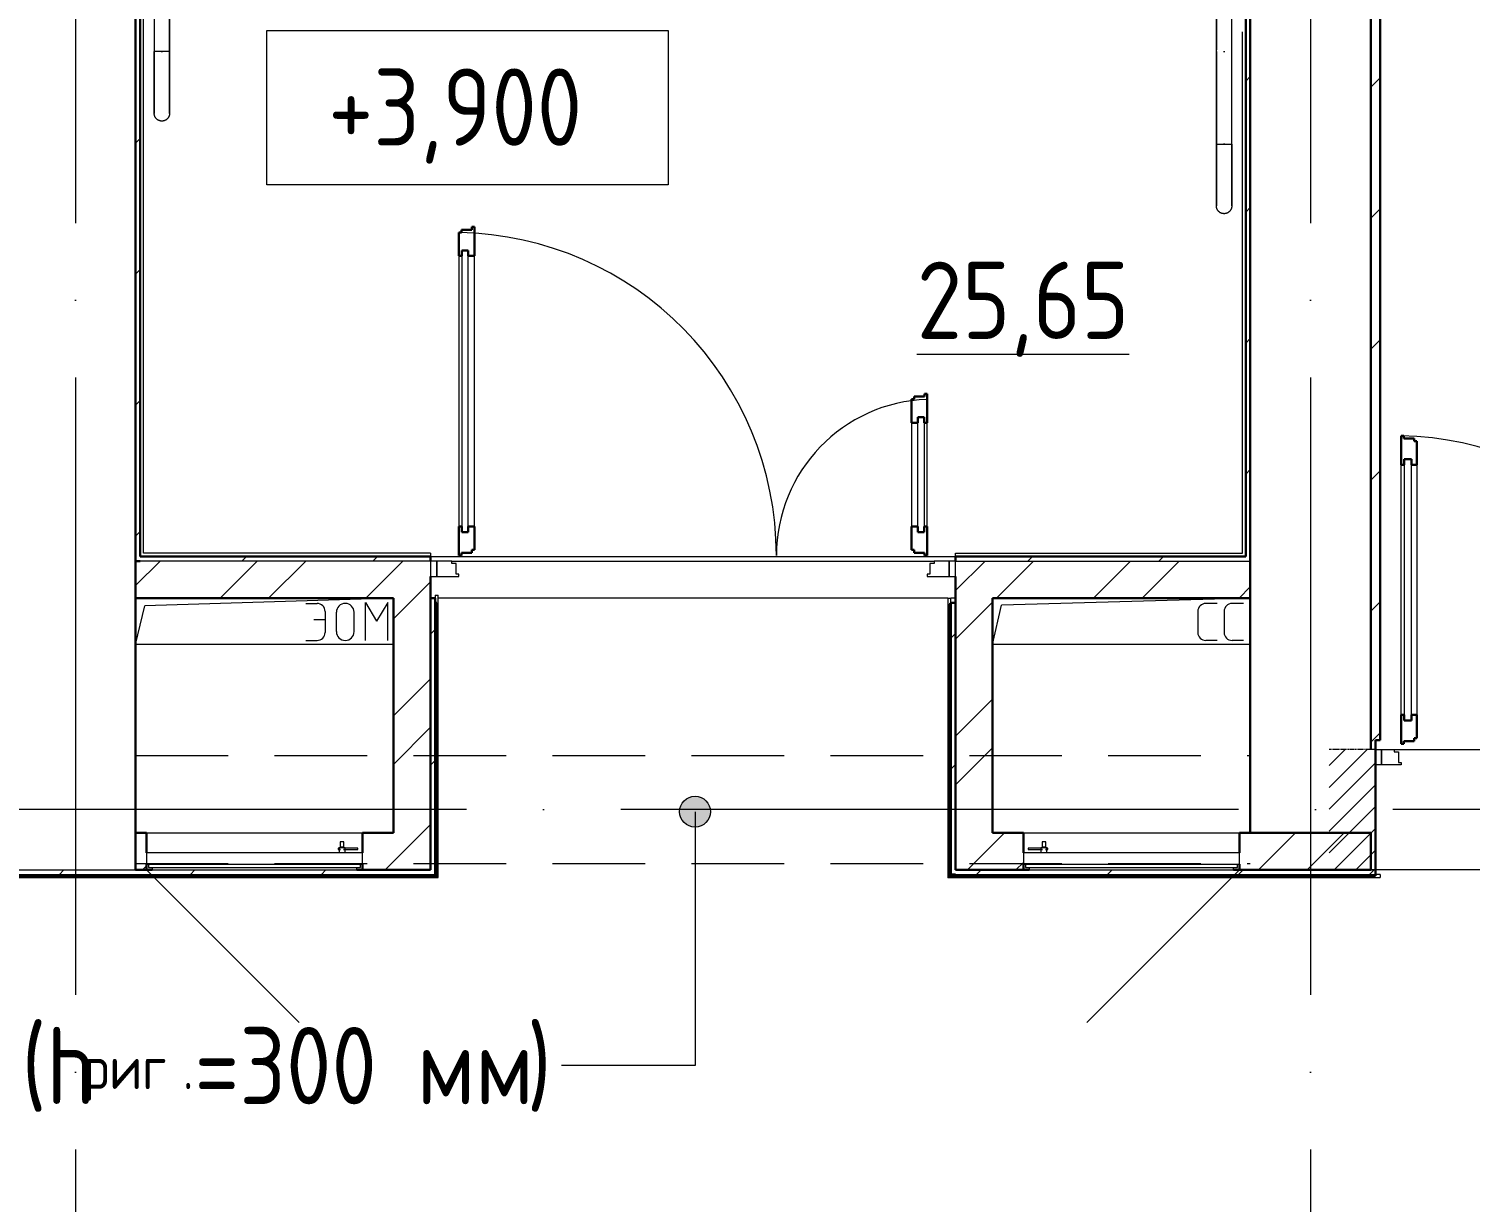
# Model space of a CAD drawing. Header units: millimetres. Extents: x -88595 to 880822, y -1054509 to -148035.
# Drawn here: x 308812 to 313480, y -275523 to -271723 of the extents above; entities that cross this region are included whole.
import ezdxf

# ---------------------------------------------------------------- set-up
doc = ezdxf.new("R2010")
doc.units = ezdxf.units.MM
for name, pattern in [('ADSK_Линия сетки', [25, 20, -2.5, 0, -2.5]), ('ADSK_Сверху', [4.5, 3, -1.5]), ('ADSK_Штриховая_ш2 п1_5', [4.5, 3, -1.5])]:
    doc.linetypes.add(name, pattern=pattern)
for name, color, linetype, lineweight in [('Аннотация', 7, 'Continuous', 20), ('Двери', 7, 'Continuous', 9), ('Лестницы', 7, 'Continuous', 9), ('Линии', 7, 'Continuous', 9), ('Марки помещений', 7, 'Continuous', 20), ('Оборудование', 7, 'Continuous', 18), ('Ограждение', 7, 'Continuous', 9), ('Оси', 7, 'Continuous', 9), ('Отметки', 7, 'Continuous', 9), ('Перекрытие', 7, 'Continuous', 18), ('Стены внутренние', 7, 'Continuous', 18), ('Стены наружные', 7, 'Continuous', 18), ('Стены штриховка', 7, 'Continuous', 9)]:
    doc.layers.add(name, color=color, linetype=linetype, lineweight=lineweight)
doc.layers.add('Двери открывание', color=7, linetype='Continuous', lineweight=9, true_color=0xc0c0c0)
doc.styles.add('GOST Common_2', font='GOST_Common.ttf', dxfattribs={"width": 0.9, "height": 350})
doc.styles.add('GOST Common_4', font='GOST_Common.ttf', dxfattribs={"width": 0.9, "height": 3.5})

# ---------------------------------------------------------------- blocks, each defined once
blk = doc.blocks.new('2 этаж')
at = {"layer": 'Аннотация', "lineweight": 9}
h = blk.add_hatch(color=256, dxfattribs=at)
edge = h.paths.add_edge_path()
edge.add_arc((340304.3, 653549.7), 50, 0, 360)
at = {"layer": 'Двери', "lineweight": 18, "true_color": 0xff0000}
h = blk.add_hatch(dxfattribs=at)
h.set_pattern_fill('FP_2', color=1, style=0, pattern_type=2)
h.set_pattern_definition([(45, (342947.5, 653556.506), (-35.3553, 35.3553), [])])
h.paths.add_polyline_path([(343637.5, 653361.5), (343787.5, 653361.5), (343787.5, 653751.5), (343637.5, 653751.5), (343637.5, 653539.2)])
h.paths.add_polyline_path([(342507.5, 653361.5), (342507.5, 653751.5), (342357.5, 653751.5), (342357.5, 653361.5)])
at = {"lineweight": 18}
for p, q in [((338492.5, 654091.5), (338522.1, 654216.5)), ((339327.5, 654241.5), (338522.1, 654216.5)), ((339043.5, 654224.2), (339080, 654224.2)), ((339236.5, 654226.8), (339273.1, 654166.8)), ((339236.5, 654104.2), (339236.5, 654226.8)), ((339309.6, 654226.8), (339273.1, 654166.8)), ((339309.6, 654104.2), (339309.6, 654226.8)), ((341267.5, 654091.5), (341296.5, 654218.7)), ((342102.5, 654241.5), (341296.5, 654218.7)), ((341995, 654224.2), (341958.5, 654224.2)), ((342080, 654224.2), (342043.5, 654224.2)), ((339069.6, 654172), (339106.1, 654172)), ((339106.1, 654198.1), (339106.1, 654130.3)), ((339142.6, 654132.9), (339142.6, 654195.5)), ((339200, 654132.9), (339200, 654195.5)), ((341932.4, 654198.1), (341932.4, 654130.3)), ((342017.4, 654198.1), (342017.4, 654130.3)), ((339327.5, 654091.5), (338492.5, 654091.5)), ((339043.5, 654104.2), (339080, 654104.2)), ((342102.5, 654091.5), (341267.5, 654091.5)), ((341995, 654104.2), (341958.5, 654104.2)), ((342080, 654104.2), (342043.5, 654104.2))]:
    blk.add_line(p, q, dxfattribs=at)
for centre, radius, start, end in [((339080, 654198.1), 26.1, 0, 90), ((339171.3, 654195.5), 28.7, 0, 180), ((341958.5, 654198.1), 26.1, 90, 180), ((342043.5, 654198.1), 26.1, 90, 180), ((339080, 654130.3), 26.1, 270, 0), ((339171.3, 654132.9), 28.7, 180, 0), ((341958.5, 654130.3), 26.1, 180, 270), ((342043.5, 654130.3), 26.1, 180, 270)]:
    blk.add_arc(centre, radius, start, end, dxfattribs=at)
at = {"layer": 'Аннотация', "lineweight": 20}
for p, q in [((338917.5, 655580.1), (338917.5, 656080.1)), ((338917.5, 656080.1), (340217.5, 656080.1)), ((340217.5, 656080.1), (340217.5, 655580.1)), ((340217.5, 655580.1), (338917.5, 655580.1))]:
    blk.add_line(p, q, dxfattribs=at)
at = {"layer": 'Аннотация', "lineweight": 9}
for p, q in [((340304.3, 653549.7), (340304.3, 652727.2)), ((339878.2, 652727.2), (339872.1, 652727.2)), ((340304.3, 652727.2), (339878.2, 652727.2))]:
    blk.add_line(p, q, dxfattribs=at)
blk.add_circle((340304.3, 653549.7), 50, dxfattribs=at)
at = {"layer": 'Двери', "lineweight": 30}
for p, q in [((339547.5, 655425.5), (339539.5, 655425.5)), ((339539.5, 655425.5), (339539.5, 655349.5)), ((339581.5, 655434.5), (339547.5, 655434.5)), ((339547.5, 655434.5), (339547.5, 655425.5)), ((339589.5, 655443.5), (339581.5, 655443.5)), ((339581.5, 655443.5), (339581.5, 655434.5)), ((339589.5, 655349.5), (339589.5, 655443.5)), ((339548.5, 655367.5), (339548.5, 655349.5)), ((339569.5, 655367.5), (339548.5, 655367.5)), ((339569.5, 655349.5), (339569.5, 655367.5)), ((339548.5, 655349.5), (339539.5, 655349.5)), ((339589.5, 655349.5), (339569.5, 655349.5)), ((341055.5, 654903.5), (341047.5, 654903.5)), ((341047.5, 654903.5), (341047.5, 654894.5)), ((341055.5, 654809.5), (341055.5, 654903.5)), ((341013.5, 654885.5), (341005.5, 654885.5)), ((341005.5, 654885.5), (341005.5, 654809.5)), ((341047.5, 654894.5), (341013.5, 654894.5)), ((341013.5, 654894.5), (341013.5, 654885.5)), ((341005.5, 654809.5), (341025.5, 654809.5)), ((341025.5, 654809.5), (341025.5, 654827.5)), ((341025.5, 654827.5), (341046.5, 654827.5)), ((341046.5, 654827.5), (341046.5, 654809.5)), ((341046.5, 654809.5), (341055.5, 654809.5)), ((342591.5, 654767.5), (342599.5, 654767.5)), ((342591.5, 654673.5), (342591.5, 654767.5)), ((342599.5, 654767.5), (342599.5, 654758.5)), ((342599.5, 654758.5), (342633.5, 654758.5)), ((342633.5, 654758.5), (342633.5, 654749.5)), ((342633.5, 654749.5), (342641.5, 654749.5)), ((342641.5, 654749.5), (342641.5, 654673.5)), ((342600.5, 654673.5), (342591.5, 654673.5)), ((342600.5, 654691.5), (342600.5, 654673.5)), ((342624.5, 654691.5), (342600.5, 654691.5)), ((342624.5, 654673.5), (342624.5, 654691.5)), ((342641.5, 654673.5), (342624.5, 654673.5)), ((339539.5, 654473.5), (339539.5, 654379.5)), ((339548.5, 654473.5), (339539.5, 654473.5)), ((339548.5, 654455.5), (339548.5, 654473.5)), ((339569.5, 654455.5), (339548.5, 654455.5)), ((339569.5, 654473.5), (339569.5, 654455.5)), ((339589.5, 654473.5), (339569.5, 654473.5)), ((339589.5, 654397.5), (339589.5, 654473.5)), ((341005.5, 654473.5), (341005.5, 654397.5)), ((341005.5, 654473.5), (341025.5, 654473.5)), ((341025.5, 654473.5), (341025.5, 654455.5)), ((341025.5, 654455.5), (341046.5, 654455.5)), ((341046.5, 654473.5), (341055.5, 654473.5)), ((341046.5, 654455.5), (341046.5, 654473.5)), ((341055.5, 654379.5), (341055.5, 654473.5)), ((339547.5, 654379.5), (339547.5, 654388.5)), ((339547.5, 654388.5), (339581.5, 654388.5)), ((339581.5, 654388.5), (339581.5, 654397.5)), ((339581.5, 654397.5), (339589.5, 654397.5)), ((341005.5, 654397.5), (341013.5, 654397.5)), ((341013.5, 654397.5), (341013.5, 654388.5)), ((341013.5, 654388.5), (341047.5, 654388.5)), ((341047.5, 654388.5), (341047.5, 654379.5)), ((339539.5, 654379.5), (339547.5, 654379.5)), ((341047.5, 654379.5), (341055.5, 654379.5)), ((342591.5, 653769.5), (342591.5, 653863.5)), ((342600.5, 653863.5), (342591.5, 653863.5)), ((342600.5, 653845.5), (342600.5, 653863.5)), ((342624.5, 653845.5), (342600.5, 653845.5)), ((342624.5, 653863.5), (342624.5, 653845.5)), ((342641.5, 653863.5), (342624.5, 653863.5)), ((342641.5, 653863.5), (342641.5, 653787.5)), ((342633.5, 653787.5), (342633.5, 653778.5)), ((342641.5, 653787.5), (342633.5, 653787.5)), ((342599.5, 653769.5), (342591.5, 653769.5)), ((342599.5, 653778.5), (342599.5, 653769.5)), ((342633.5, 653778.5), (342599.5, 653778.5))]:
    blk.add_line(p, q, dxfattribs=at)
at = {"layer": 'Двери'}
for p, q in [((339548.5, 655367.5), (339548.5, 654455.5)), ((339569.5, 655367.5), (339548.5, 655367.5)), ((339569.5, 654455.5), (339569.5, 655367.5)), ((339539.5, 655349.5), (339539.5, 654473.5)), ((339589.5, 654473.5), (339589.5, 655349.5)), ((341005.5, 654809.5), (341005.5, 654473.5)), ((341025.5, 654455.5), (341025.5, 654827.5)), ((341025.5, 654827.5), (341046.5, 654827.5)), ((341046.5, 654827.5), (341046.5, 654455.5)), ((341055.5, 654473.5), (341055.5, 654809.5)), ((342591.5, 653863.5), (342591.5, 654673.5)), ((342600.5, 654691.5), (342600.5, 653845.5)), ((342624.5, 654691.5), (342600.5, 654691.5)), ((342624.5, 653845.5), (342624.5, 654691.5)), ((342641.5, 654673.5), (342641.5, 653863.5)), ((339548.5, 654455.5), (339569.5, 654455.5)), ((341046.5, 654455.5), (341025.5, 654455.5)), ((339447.5, 654361.5), (339447.5, 654311.5)), ((339467.5, 654361.5), (339447.5, 654361.5)), ((339467.5, 654311.5), (339467.5, 654361.5)), ((339516.5, 654361.5), (339467.5, 654361.5)), ((339467.5, 654361.5), (339467.5, 654311.5)), ((339516.5, 654353.5), (339516.5, 654361.5)), ((339530.5, 654353.5), (339516.5, 654353.5)), ((339530.5, 654319.5), (339530.5, 654353.5)), ((341078.5, 654353.5), (341064.5, 654353.5)), ((341064.5, 654353.5), (341064.5, 654319.5)), ((341078.5, 654361.5), (341078.5, 654353.5)), ((341127.5, 654361.5), (341078.5, 654361.5)), ((341147.5, 654361.5), (341127.5, 654361.5)), ((341127.5, 654361.5), (341127.5, 654311.5)), ((341127.5, 654311.5), (341127.5, 654361.5)), ((341147.5, 654311.5), (341147.5, 654361.5)), ((339447.5, 654311.5), (339467.5, 654311.5)), ((339467.5, 654311.5), (339539.5, 654311.5)), ((339539.5, 654319.5), (339530.5, 654319.5)), ((339539.5, 654311.5), (339539.5, 654319.5)), ((341064.5, 654319.5), (341055.5, 654319.5)), ((341055.5, 654319.5), (341055.5, 654311.5)), ((341055.5, 654311.5), (341127.5, 654311.5)), ((341127.5, 654311.5), (341147.5, 654311.5)), ((342600.5, 653845.5), (342624.5, 653845.5)), ((342507.5, 653751.5), (342527.5, 653751.5)), ((342507.5, 653701.5), (342507.5, 653751.5)), ((342527.5, 653751.5), (342527.5, 653701.5)), ((342527.5, 653751.5), (342568.5, 653751.5)), ((342527.5, 653701.5), (342527.5, 653751.5)), ((342568.5, 653751.5), (342568.5, 653743.5)), ((342568.5, 653743.5), (342582.5, 653743.5)), ((342582.5, 653743.5), (342582.5, 653709.5)), ((342527.5, 653701.5), (342507.5, 653701.5)), ((342591.5, 653701.5), (342527.5, 653701.5)), ((342582.5, 653709.5), (342591.5, 653709.5)), ((342591.5, 653709.5), (342591.5, 653701.5))]:
    blk.add_line(p, q, dxfattribs=at)
at = {"layer": 'Двери', "linetype": 'ADSK_Штриховая_ш2 п1_5'}
for p, q in [((342507.5, 653751.5), (342357.5, 653751.5)), ((342507.5, 653361.5), (342507.5, 653751.5)), ((342357.5, 653361.5), (342507.5, 653361.5))]:
    blk.add_line(p, q, dxfattribs=at)
at = {"layer": 'Двери открывание'}
for centre, radius, start, end in [((339521.5, 654379.5), 1046, 0, 89.014), ((341073.5, 654379.5), 506, 92.0386, 180), ((342573.5, 653769.5), 998, 0, 88.9666)]:
    blk.add_arc(centre, radius, start, end, dxfattribs=at)
at = {"layer": 'Лестницы'}
blk.add_line((339516.5, 654361.5), (341078.5, 654361.5), dxfattribs=at)
at = {"layer": 'Линии', "linetype": 'ADSK_Сверху', "ltscale": 100}
for p, q in [((338492.5, 653731.5), (342102.5, 653731.5)), ((338492.5, 653381.5), (342102.5, 653381.5))]:
    blk.add_line(p, q, dxfattribs=at)
at = {"layer": 'Оборудование'}
for p, q in [((338527.5, 653416.5), (338527.5, 653380.1)), ((339227.5, 653416.5), (338527.5, 653416.5)), ((339156.2, 653431.9), (339147.9, 653431.9)), ((339147.9, 653431.9), (339147.9, 653426.9)), ((339147.9, 653426.9), (339156.2, 653426.9)), ((339151.4, 653432.4), (339151.4, 653416.5)), ((339170.7, 653432.4), (339151.4, 653432.4)), ((339154.9, 653434.4), (339152.9, 653432.4)), ((339154.9, 653451.8), (339154.9, 653434.4)), ((339167.1, 653451.8), (339154.9, 653451.8)), ((339167.1, 653434.4), (339154.9, 653434.4)), ((339211.7, 653431.9), (339165.8, 653431.9)), ((339165.8, 653426.9), (339211.7, 653426.9)), ((339167.1, 653434.4), (339167.1, 653451.8)), ((339169.1, 653432.4), (339167.1, 653434.4)), ((339170.7, 653416.5), (339170.7, 653432.4)), ((339211.7, 653426.9), (339211.7, 653431.9)), ((339227.5, 653380.1), (339227.5, 653416.5)), ((341367.5, 653416.5), (341367.5, 653380.1)), ((342067.5, 653416.5), (341367.5, 653416.5)), ((341383.4, 653431.9), (341383.4, 653426.9)), ((341429.2, 653431.9), (341383.4, 653431.9)), ((341383.4, 653426.9), (341429.2, 653426.9)), ((341424.4, 653432.4), (341424.4, 653416.5)), ((341443.7, 653432.4), (341424.4, 653432.4)), ((341427.9, 653434.4), (341425.9, 653432.4)), ((341427.9, 653451.8), (341427.9, 653434.4)), ((341440.1, 653451.8), (341427.9, 653451.8)), ((341440.1, 653434.4), (341427.9, 653434.4)), ((341447.1, 653431.9), (341438.8, 653431.9)), ((341438.8, 653426.9), (341447.1, 653426.9)), ((341440.1, 653434.4), (341440.1, 653451.8)), ((341442.1, 653432.4), (341440.1, 653434.4)), ((341443.7, 653416.5), (341443.7, 653432.4)), ((341447.1, 653426.9), (341447.1, 653431.9)), ((342067.5, 653380.1), (342067.5, 653416.5)), ((338527.5, 653361.5), (339022.5, 652866.5)), ((338528.4, 653379.2), (339226.6, 653379.2)), ((338534.5, 653379.2), (338534.5, 653369.5)), ((338535.5, 653368.5), (339219.5, 653368.5)), ((338546.5, 653367), (338546.5, 653361.5)), ((338546.5, 653361.5), (339208.5, 653361.5)), ((339208.5, 653361.5), (339208.5, 653367)), ((339220.5, 653369.5), (339220.5, 653379.2)), ((341368.4, 653379.2), (342066.6, 653379.2)), ((341374.5, 653379.2), (341374.5, 653369.5)), ((341375.5, 653368.5), (342059.5, 653368.5)), ((341386.5, 653367), (341386.5, 653361.5)), ((341386.5, 653361.5), (342048.5, 653361.5)), ((342067.5, 653361.5), (341572.5, 652866.5)), ((342048.5, 653361.5), (342048.5, 653367)), ((342060.5, 653369.5), (342060.5, 653379.2))]:
    blk.add_line(p, q, dxfattribs=at)
for points, knots in [([(338527.5, 653380.1), (338527.5, 653380), (338527.5, 653379.9), (338527.6, 653379.7), (338527.8, 653379.5), (338527.9, 653379.3), (338528.1, 653379.3), (338528.2, 653379.2), (338528.3, 653379.2), (338528.4, 653379.2)], [-1, -1, -1, -1, -0.833333, -0.666667, -0.5, -0.333333, -0.25, -0.166667, 0, 0, 0, 0]), ([(338534.5, 653369.5), (338534.5, 653369.4), (338534.5, 653369.2), (338534.6, 653369), (338534.7, 653368.8), (338534.9, 653368.7), (338535, 653368.6), (338535.1, 653368.6), (338535.2, 653368.5), (338535.4, 653368.5), (338535.5, 653368.5)], [-1, -1, -1, -1, -0.833333, -0.666667, -0.541667, -0.416667, -0.333333, -0.25, -0.166667, 0, 0, 0, 0]), ([(338545, 653368.5), (338545.1, 653368.5), (338545.3, 653368.5), (338545.6, 653368.4), (338545.7, 653368.3), (338545.9, 653368.2), (338546.1, 653368.1), (338546.2, 653367.9), (338546.3, 653367.7), (338546.4, 653367.6), (338546.5, 653367.3), (338546.5, 653367.1), (338546.5, 653367)], [-1, -1, -1, -1, -0.833333, -0.75, -0.666667, -0.583333, -0.5, -0.416667, -0.333333, -0.25, -0.166667, 0, 0, 0, 0]), ([(339208.5, 653367), (339208.5, 653367.1), (339208.5, 653367.3), (339208.6, 653367.6), (339208.7, 653367.7), (339208.8, 653367.9), (339208.9, 653368.1), (339209.1, 653368.2), (339209.3, 653368.3), (339209.4, 653368.4), (339209.7, 653368.5), (339209.9, 653368.5), (339210, 653368.5)], [0, 0, 0, 0, 0.166667, 0.25, 0.333333, 0.416667, 0.5, 0.583333, 0.666667, 0.75, 0.833333, 1, 1, 1, 1]), ([(339219.5, 653368.5), (339219.6, 653368.5), (339219.8, 653368.5), (339219.9, 653368.6), (339220, 653368.6), (339220.1, 653368.7), (339220.3, 653368.8), (339220.4, 653369), (339220.5, 653369.2), (339220.5, 653369.4), (339220.5, 653369.5)], [0, 0, 0, 0, 0.166667, 0.25, 0.333333, 0.416667, 0.541667, 0.666667, 0.833333, 1, 1, 1, 1]), ([(339226.6, 653379.2), (339226.7, 653379.2), (339226.8, 653379.2), (339226.9, 653379.3), (339227.1, 653379.3), (339227.2, 653379.5), (339227.4, 653379.7), (339227.5, 653379.9), (339227.5, 653380), (339227.5, 653380.1)], [0, 0, 0, 0, 0.166667, 0.25, 0.333333, 0.5, 0.666667, 0.833333, 1, 1, 1, 1]), ([(341367.5, 653380.1), (341367.5, 653380), (341367.5, 653379.9), (341367.6, 653379.7), (341367.7, 653379.5), (341367.9, 653379.4), (341368, 653379.3), (341368.2, 653379.2), (341368.3, 653379.2), (341368.4, 653379.2)], [0, 0, 0, 0, 0.166667, 0.333333, 0.458333, 0.583333, 0.708333, 0.833333, 1, 1, 1, 1]), ([(341374.5, 653369.5), (341374.5, 653369.4), (341374.5, 653369.2), (341374.6, 653369), (341374.7, 653368.8), (341374.9, 653368.7), (341375, 653368.6), (341375.1, 653368.6), (341375.2, 653368.5), (341375.4, 653368.5), (341375.5, 653368.5)], [0, 0, 0, 0, 0.166667, 0.333333, 0.458333, 0.583333, 0.666667, 0.75, 0.833333, 1, 1, 1, 1]), ([(341385, 653368.5), (341385.1, 653368.5), (341385.3, 653368.5), (341385.6, 653368.4), (341385.7, 653368.3), (341385.9, 653368.2), (341386.1, 653368.1), (341386.2, 653367.9), (341386.3, 653367.7), (341386.4, 653367.6), (341386.5, 653367.3), (341386.5, 653367.1), (341386.5, 653367)], [0, 0, 0, 0, 0.166667, 0.25, 0.333333, 0.416667, 0.5, 0.583333, 0.666667, 0.75, 0.833333, 1, 1, 1, 1]), ([(342048.5, 653367), (342048.5, 653367.1), (342048.5, 653367.3), (342048.6, 653367.6), (342048.7, 653367.7), (342048.8, 653367.9), (342048.9, 653368.1), (342049.1, 653368.2), (342049.3, 653368.3), (342049.4, 653368.4), (342049.7, 653368.5), (342049.9, 653368.5), (342050, 653368.5)], [-1, -1, -1, -1, -0.833333, -0.75, -0.666667, -0.583333, -0.5, -0.416667, -0.333333, -0.25, -0.166667, 0, 0, 0, 0]), ([(342059.5, 653368.5), (342059.6, 653368.5), (342059.8, 653368.5), (342059.9, 653368.6), (342060, 653368.6), (342060.1, 653368.7), (342060.3, 653368.8), (342060.4, 653369), (342060.5, 653369.2), (342060.5, 653369.4), (342060.5, 653369.5)], [-1, -1, -1, -1, -0.833333, -0.75, -0.666667, -0.583333, -0.458333, -0.333333, -0.166667, 0, 0, 0, 0]), ([(342066.6, 653379.2), (342066.7, 653379.2), (342066.8, 653379.2), (342067, 653379.3), (342067.1, 653379.4), (342067.3, 653379.5), (342067.4, 653379.7), (342067.5, 653379.9), (342067.5, 653380), (342067.5, 653380.1)], [-1, -1, -1, -1, -0.833333, -0.75, -0.583333, -0.458333, -0.333333, -0.166667, 0, 0, 0, 0])]:
    blk.add_open_spline(points, degree=3, knots=knots, dxfattribs=at)
at = {"layer": 'Ограждение'}
for p, q in [((341992.5, 656011.5), (341992.5, 659070.6)), ((342042.5, 656011.5), (342042.5, 659093.9)), ((341992.5, 657067.4), (341992.5, 656017.4)), ((342042.5, 656017.4), (342042.5, 657067.4)), ((338517.5, 654386.5), (338517.5, 656311.5)), ((338552.5, 656311.5), (338552.5, 656011.5)), ((338552.5, 656305.6), (338552.5, 656011.5)), ((338602.5, 656311.5), (338602.5, 656011.5)), ((338602.5, 656011.5), (338602.5, 656305.6)), ((342077.5, 656011.5), (342077.5, 656076)), ((338602.5, 656011.5), (338552.5, 656011.5)), ((338575.2, 656011.5), (338579.8, 656011.5)), ((338577.5, 656011.5), (338575.2, 656011.5)), ((338579.8, 656011.5), (338577.5, 656011.5)), ((341992.5, 656012.1), (341992.5, 655711.5)), ((341992.5, 655711.5), (341992.5, 656011.5)), ((342042.5, 655711.5), (342042.5, 656012.1)), ((342042.5, 655711.5), (342042.5, 656011.5)), ((342077.5, 654386.5), (342077.5, 656011.5)), ((341992.5, 655711.5), (342017.5, 655711.5)), ((342015.2, 655711.5), (342019.8, 655711.5)), ((342017.5, 655711.5), (342015.2, 655711.5)), ((342019.8, 655711.5), (342017.5, 655711.5)), ((342017.5, 655711.5), (342042.5, 655711.5)), ((339447.5, 654386.5), (338517.5, 654386.5)), ((339447.5, 654386.5), (339447.5, 654376.5)), ((341147.5, 654386.5), (342077.5, 654386.5)), ((341147.5, 654376.5), (341147.5, 654386.5)), ((339462.5, 654251.5), (339472.5, 654251.5)), ((339462.5, 654251.5), (339462.5, 654241.5)), ((339472.5, 653336.5), (339472.5, 654251.5)), ((341122.5, 654241.5), (341132.5, 654241.5)), ((341122.5, 654241.5), (341122.5, 653336.5)), ((341132.5, 654226.5), (341132.5, 654241.5)), ((337202.5, 653336.5), (339472.5, 653336.5)), ((339472.5, 653336.5), (339467.5, 653341.5)), ((341122.5, 653336.5), (341127.5, 653341.5)), ((341122.5, 653336.5), (342522.5, 653336.5)), ((342522.5, 653346.5), (342507.5, 653346.5)), ((342522.5, 653346.5), (342522.5, 653336.5))]:
    blk.add_line(p, q, dxfattribs=at)
at = {"layer": 'Ограждение', "flags": 128}
for points in [[(338552.5, 656011.5), (338552.5, 656003.5), (338552.5, 655995.5), (338552.5, 655987.6), (338552.5, 655979.6), (338552.5, 655971.8), (338552.5, 655964), (338552.5, 655956.2), (338552.5, 655948.6), (338552.5, 655941.1), (338552.5, 655933.6), (338552.5, 655926.3), (338552.5, 655919.2), (338552.5, 655912.1), (338552.5, 655905.3), (338552.5, 655898.6), (338552.5, 655892.1), (338552.5, 655885.7), (338552.5, 655879.6), (338552.5, 655873.7), (338552.5, 655868), (338552.5, 655862.6), (338552.5, 655857.4), (338552.5, 655852.4), (338552.5, 655847.7), (338552.5, 655843.2), (338552.5, 655839), (338552.5, 655835.1), (338552.5, 655831.5), (338552.5, 655828.1), (338552.5, 655825.1), (338552.5, 655822.3), (338552.5, 655819.9), (338552.5, 655817.8), (338552.5, 655815.9), (338552.5, 655814.4), (338552.5, 655813.2), (338552.5, 655812.3), (338552.5, 655811.8), (338552.5, 655811.5), (338552.5, 655811.5)], [(338552.5, 655811.5), (338552.5, 655811.7), (338552.5, 655812.1), (338552.5, 655812.9), (338552.5, 655814.1), (338552.5, 655815.5), (338552.5, 655817.2), (338552.5, 655819.3), (338552.5, 655821.7), (338552.5, 655824.3), (338552.5, 655827.3), (338552.5, 655830.6), (338552.5, 655834.1), (338552.5, 655837.9), (338552.5, 655842.1), (338552.5, 655846.4), (338552.5, 655851.1), (338552.5, 655856), (338552.5, 655861.1), (338552.5, 655866.5), (338552.5, 655872.2), (338552.5, 655878), (338552.5, 655884.1), (338552.5, 655890.3), (338552.5, 655896.8), (338552.5, 655903.4), (338552.5, 655910.3), (338552.5, 655917.2), (338552.5, 655924.4), (338552.5, 655931.6), (338552.5, 655939), (338552.5, 655946.5), (338552.5, 655954.2), (338552.5, 655961.9), (338552.5, 655969.7), (338552.5, 655977.5), (338552.5, 655985.4), (338552.5, 655993.4), (338552.5, 656001.4), (338552.5, 656009.3), (338552.5, 656011.5)], [(338602.5, 656011.5), (338602.5, 656003.5), (338602.5, 655995.5), (338602.5, 655987.6), (338602.5, 655979.6), (338602.5, 655971.8), (338602.5, 655964), (338602.5, 655956.2), (338602.5, 655948.6), (338602.5, 655941.1), (338602.5, 655933.6), (338602.5, 655926.3), (338602.5, 655919.2), (338602.5, 655912.1), (338602.5, 655905.3), (338602.5, 655898.6), (338602.5, 655892.1), (338602.5, 655885.7), (338602.5, 655879.6), (338602.5, 655873.7), (338602.5, 655868), (338602.5, 655862.6), (338602.5, 655857.4), (338602.5, 655852.4), (338602.5, 655847.7), (338602.5, 655843.2), (338602.5, 655839), (338602.5, 655835.1), (338602.5, 655831.5), (338602.5, 655828.1), (338602.5, 655825.1), (338602.5, 655822.3), (338602.5, 655819.9), (338602.5, 655817.8), (338602.5, 655815.9), (338602.5, 655814.4), (338602.5, 655813.2), (338602.5, 655812.3), (338602.5, 655811.8), (338602.5, 655811.5), (338602.5, 655811.5)], [(338602.5, 655811.5), (338602.5, 655811.7), (338602.5, 655812.1), (338602.5, 655812.9), (338602.5, 655814.1), (338602.5, 655815.5), (338602.5, 655817.2), (338602.5, 655819.3), (338602.5, 655821.7), (338602.5, 655824.3), (338602.5, 655827.3), (338602.5, 655830.6), (338602.5, 655834.1), (338602.5, 655837.9), (338602.5, 655842.1), (338602.5, 655846.4), (338602.5, 655851.1), (338602.5, 655856), (338602.5, 655861.1), (338602.5, 655866.5), (338602.5, 655872.2), (338602.5, 655878), (338602.5, 655884.1), (338602.5, 655890.3), (338602.5, 655896.8), (338602.5, 655903.4), (338602.5, 655910.3), (338602.5, 655917.2), (338602.5, 655924.4), (338602.5, 655931.6), (338602.5, 655939), (338602.5, 655946.5), (338602.5, 655954.2), (338602.5, 655961.9), (338602.5, 655969.7), (338602.5, 655977.5), (338602.5, 655985.4), (338602.5, 655993.4), (338602.5, 656001.4), (338602.5, 656009.3), (338602.5, 656011.5)], [(338577.5, 655786.5), (338576.5, 655786.5), (338575.5, 655786.6), (338574.5, 655786.7), (338573.5, 655786.8), (338572.5, 655787), (338571.6, 655787.2), (338570.6, 655787.5), (338569.6, 655787.8), (338568.7, 655788.1), (338567.8, 655788.5), (338566.9, 655788.9), (338566, 655789.3), (338565.1, 655789.8), (338564.2, 655790.3), (338563.4, 655790.9), (338562.6, 655791.5), (338561.8, 655792.1), (338561, 655792.7), (338560.3, 655793.4), (338559.6, 655794.1), (338558.9, 655794.8), (338558.2, 655795.6), (338557.6, 655796.4), (338557, 655797.2), (338556.5, 655798), (338555.9, 655798.9), (338555.5, 655799.7), (338555, 655800.6), (338554.6, 655801.5), (338554.2, 655802.4), (338553.9, 655803.4), (338553.6, 655804.3), (338553.3, 655805.3), (338553.1, 655806.3), (338552.9, 655807.3), (338552.7, 655808.2), (338552.6, 655809.2), (338552.5, 655810.2), (338552.5, 655811.2), (338552.5, 655811.5)], [(338602.5, 655811.5), (338602.5, 655810.5), (338602.4, 655809.5), (338602.3, 655808.5), (338602.2, 655807.5), (338602, 655806.5), (338601.8, 655805.6), (338601.5, 655804.6), (338601.2, 655803.6), (338600.9, 655802.7), (338600.5, 655801.8), (338600.1, 655800.9), (338599.7, 655800), (338599.2, 655799.1), (338598.7, 655798.2), (338598.1, 655797.4), (338597.6, 655796.6), (338596.9, 655795.8), (338596.3, 655795), (338595.6, 655794.3), (338594.9, 655793.6), (338594.2, 655792.9), (338593.4, 655792.2), (338592.6, 655791.6), (338591.8, 655791), (338591, 655790.5), (338590.2, 655789.9), (338589.3, 655789.5), (338588.4, 655789), (338587.5, 655788.6), (338586.6, 655788.2), (338585.6, 655787.9), (338584.7, 655787.6), (338583.7, 655787.3), (338582.7, 655787.1), (338581.8, 655786.9), (338580.8, 655786.7), (338579.8, 655786.6), (338578.8, 655786.5), (338577.8, 655786.5), (338577.5, 655786.5)], [(341992.5, 655711.5), (341992.5, 655703.5), (341992.5, 655695.5), (341992.5, 655687.6), (341992.5, 655679.6), (341992.5, 655671.8), (341992.5, 655664), (341992.5, 655656.2), (341992.5, 655648.6), (341992.5, 655641.1), (341992.5, 655633.6), (341992.5, 655626.3), (341992.5, 655619.2), (341992.5, 655612.1), (341992.5, 655605.3), (341992.5, 655598.6), (341992.5, 655592.1), (341992.5, 655585.7), (341992.5, 655579.6), (341992.5, 655573.7), (341992.5, 655568), (341992.5, 655562.6), (341992.5, 655557.4), (341992.5, 655552.4), (341992.5, 655547.7), (341992.5, 655543.2), (341992.5, 655539), (341992.5, 655535.1), (341992.5, 655531.5), (341992.5, 655528.1), (341992.5, 655525.1), (341992.5, 655522.3), (341992.5, 655519.9), (341992.5, 655517.8), (341992.5, 655515.9), (341992.5, 655514.4), (341992.5, 655513.2), (341992.5, 655512.3), (341992.5, 655511.8), (341992.5, 655511.5), (341992.5, 655511.5)], [(341992.5, 655511.5), (341992.5, 655511.7), (341992.5, 655512.1), (341992.5, 655512.9), (341992.5, 655514.1), (341992.5, 655515.5), (341992.5, 655517.2), (341992.5, 655519.3), (341992.5, 655521.7), (341992.5, 655524.3), (341992.5, 655527.3), (341992.5, 655530.6), (341992.5, 655534.1), (341992.5, 655537.9), (341992.5, 655542.1), (341992.5, 655546.4), (341992.5, 655551.1), (341992.5, 655556), (341992.5, 655561.1), (341992.5, 655566.5), (341992.5, 655572.2), (341992.5, 655578), (341992.5, 655584.1), (341992.5, 655590.3), (341992.5, 655596.8), (341992.5, 655603.4), (341992.5, 655610.3), (341992.5, 655617.2), (341992.5, 655624.4), (341992.5, 655631.6), (341992.5, 655639), (341992.5, 655646.5), (341992.5, 655654.2), (341992.5, 655661.9), (341992.5, 655669.7), (341992.5, 655677.5), (341992.5, 655685.4), (341992.5, 655693.4), (341992.5, 655701.4), (341992.5, 655709.3), (341992.5, 655711.5)], [(342042.5, 655711.5), (342042.5, 655703.5), (342042.5, 655695.5), (342042.5, 655687.6), (342042.5, 655679.6), (342042.5, 655671.8), (342042.5, 655664), (342042.5, 655656.2), (342042.5, 655648.6), (342042.5, 655641.1), (342042.5, 655633.6), (342042.5, 655626.3), (342042.5, 655619.2), (342042.5, 655612.1), (342042.5, 655605.3), (342042.5, 655598.6), (342042.5, 655592.1), (342042.5, 655585.7), (342042.5, 655579.6), (342042.5, 655573.7), (342042.5, 655568), (342042.5, 655562.6), (342042.5, 655557.4), (342042.5, 655552.4), (342042.5, 655547.7), (342042.5, 655543.2), (342042.5, 655539), (342042.5, 655535.1), (342042.5, 655531.5), (342042.5, 655528.1), (342042.5, 655525.1), (342042.5, 655522.3), (342042.5, 655519.9), (342042.5, 655517.8), (342042.5, 655515.9), (342042.5, 655514.4), (342042.5, 655513.2), (342042.5, 655512.3), (342042.5, 655511.8), (342042.5, 655511.5), (342042.5, 655511.5)], [(342042.5, 655511.5), (342042.5, 655511.7), (342042.5, 655512.1), (342042.5, 655512.9), (342042.5, 655514.1), (342042.5, 655515.5), (342042.5, 655517.2), (342042.5, 655519.3), (342042.5, 655521.7), (342042.5, 655524.3), (342042.5, 655527.3), (342042.5, 655530.6), (342042.5, 655534.1), (342042.5, 655537.9), (342042.5, 655542.1), (342042.5, 655546.4), (342042.5, 655551.1), (342042.5, 655556), (342042.5, 655561.1), (342042.5, 655566.5), (342042.5, 655572.2), (342042.5, 655578), (342042.5, 655584.1), (342042.5, 655590.3), (342042.5, 655596.8), (342042.5, 655603.4), (342042.5, 655610.3), (342042.5, 655617.2), (342042.5, 655624.4), (342042.5, 655631.6), (342042.5, 655639), (342042.5, 655646.5), (342042.5, 655654.2), (342042.5, 655661.9), (342042.5, 655669.7), (342042.5, 655677.5), (342042.5, 655685.4), (342042.5, 655693.4), (342042.5, 655701.4), (342042.5, 655709.3), (342042.5, 655711.5)], [(342017.5, 655486.5), (342016.5, 655486.5), (342015.5, 655486.6), (342014.5, 655486.7), (342013.5, 655486.8), (342012.5, 655487), (342011.6, 655487.2), (342010.6, 655487.5), (342009.6, 655487.8), (342008.7, 655488.1), (342007.8, 655488.5), (342006.9, 655488.9), (342006, 655489.3), (342005.1, 655489.8), (342004.2, 655490.3), (342003.4, 655490.9), (342002.6, 655491.5), (342001.8, 655492.1), (342001, 655492.7), (342000.3, 655493.4), (341999.6, 655494.1), (341998.9, 655494.8), (341998.2, 655495.6), (341997.6, 655496.4), (341997, 655497.2), (341996.5, 655498), (341995.9, 655498.9), (341995.5, 655499.7), (341995, 655500.6), (341994.6, 655501.5), (341994.2, 655502.4), (341993.9, 655503.4), (341993.6, 655504.3), (341993.3, 655505.3), (341993.1, 655506.3), (341992.9, 655507.3), (341992.7, 655508.2), (341992.6, 655509.2), (341992.5, 655510.2), (341992.5, 655511.2), (341992.5, 655511.5)], [(342042.5, 655511.5), (342042.5, 655510.5), (342042.4, 655509.5), (342042.3, 655508.5), (342042.2, 655507.5), (342042, 655506.5), (342041.8, 655505.6), (342041.5, 655504.6), (342041.2, 655503.6), (342040.9, 655502.7), (342040.5, 655501.8), (342040.1, 655500.9), (342039.7, 655500), (342039.2, 655499.1), (342038.7, 655498.2), (342038.1, 655497.4), (342037.6, 655496.6), (342036.9, 655495.8), (342036.3, 655495), (342035.6, 655494.3), (342034.9, 655493.6), (342034.2, 655492.9), (342033.4, 655492.2), (342032.6, 655491.6), (342031.8, 655491), (342031, 655490.5), (342030.2, 655489.9), (342029.3, 655489.5), (342028.4, 655489), (342027.5, 655488.6), (342026.6, 655488.2), (342025.6, 655487.9), (342024.7, 655487.6), (342023.7, 655487.3), (342022.7, 655487.1), (342021.8, 655486.9), (342020.8, 655486.7), (342019.8, 655486.6), (342018.8, 655486.5), (342017.8, 655486.5), (342017.5, 655486.5)]]:
    blk.add_lwpolyline(points, dxfattribs=at)
at = {"layer": 'Ограждение'}
blk.add_open_spline([(342015.4, 656011.5), (342016.1, 656011.5), (342017.5, 656011.5), (342018.9, 656011.5), (342019.6, 656011.5)], degree=3, dxfattribs=at)
at = {"layer": 'Оси', "linetype": 'ADSK_Линия сетки', "ltscale": 100}
for p, q in [((338297.5, 662456.5), (338297.5, 631330.4)), ((342297.5, 662456.5), (342297.5, 631330.4)), ((364564.8, 653556.5), (287587.4, 653556.5))]:
    blk.add_line(p, q, dxfattribs=at)
at = {"layer": 'Перекрытие', "color": 49, "ltscale": 100, "true_color": 0x464646}
for p, q in [((339327.5, 654091.5), (338492.5, 654091.5)), ((342102.5, 654091.5), (341267.5, 654091.5)), ((343637.5, 653361.5), (342507.5, 653361.5))]:
    blk.add_line(p, q, dxfattribs=at)
at = {"layer": 'Стены внутренние', "lineweight": 30}
for p, q in [((342102.5, 659011.5), (342102.5, 654361.5)), ((338492.5, 653361.5), (338492.5, 654241.5)), ((342102.5, 654241.5), (342102.5, 653481.5)), ((342507.5, 653361.5), (342507.5, 653751.5)), ((342102.5, 653481.5), (342492.5, 653481.5)), ((342492.5, 653481.5), (342492.5, 653361.5))]:
    blk.add_line(p, q, dxfattribs=at)
at = {"layer": 'Стены внутренние'}
for p, q in [((342507.5, 653751.5), (342492.5, 653751.5)), ((342568.5, 653751.5), (343576.5, 653751.5)), ((337192.5, 653361.5), (338492.5, 653361.5))]:
    blk.add_line(p, q, dxfattribs=at)
at = {"layer": 'Стены наружные', "lineweight": 30}
for p, q in [((338492.5, 654241.5), (338492.5, 661556.5)), ((338507.5, 654376.5), (338507.5, 661541.5)), ((342492.5, 659756.5), (342492.5, 653751.5)), ((342522.5, 653781.5), (342522.5, 659726.5)), ((342102.5, 654361.5), (342102.5, 659011.5)), ((342087.5, 658612.1), (342087.5, 654376.5)), ((338507.5, 654361.5), (338492.5, 654361.5)), ((339447.5, 654376.5), (338507.5, 654376.5)), ((339447.5, 654361.5), (339447.5, 654376.5)), ((342087.5, 654376.5), (341147.5, 654376.5)), ((341147.5, 654376.5), (341147.5, 654361.5)), ((342102.5, 654241.5), (342102.5, 654361.5)), ((339447.5, 654311.5), (339447.5, 653361.5)), ((341147.5, 653361.5), (341147.5, 654311.5)), ((338492.5, 654241.5), (339327.5, 654241.5)), ((339327.5, 654241.5), (339327.5, 653481.5)), ((339462.5, 654241.5), (339447.5, 654241.5)), ((339462.5, 654241.5), (339462.5, 653346.5)), ((339467.5, 654226.5), (339462.5, 654226.5)), ((339467.5, 653341.5), (339467.5, 654226.5)), ((341127.5, 654221.5), (341127.5, 653341.5)), ((341132.5, 654221.5), (341127.5, 654221.5)), ((341147.5, 654226.5), (341132.5, 654226.5)), ((341132.5, 653346.5), (341132.5, 654226.5)), ((341267.5, 654241.5), (342102.5, 654241.5)), ((341267.5, 653481.5), (341267.5, 654241.5)), ((342507.5, 653751.5), (342507.5, 653781.5)), ((342507.5, 653781.5), (342522.5, 653781.5)), ((338527.5, 653481.5), (338492.5, 653481.5)), ((338492.5, 653481.5), (338492.5, 653361.5)), ((338527.5, 653416.5), (338527.5, 653481.5)), ((339327.5, 653481.5), (339227.5, 653481.5)), ((339227.5, 653481.5), (339227.5, 653416.5)), ((341367.5, 653481.5), (341267.5, 653481.5)), ((341367.5, 653416.5), (341367.5, 653481.5)), ((342102.5, 653481.5), (342067.5, 653481.5)), ((342067.5, 653481.5), (342067.5, 653416.5)), ((338546.5, 653361.5), (338492.5, 653361.5)), ((338527.5, 653361.5), (338527.5, 653379.9)), ((339447.5, 653361.5), (339208.5, 653361.5)), ((339227.5, 653379.9), (339227.5, 653361.5)), ((341386.5, 653361.5), (341147.5, 653361.5)), ((341367.5, 653361.5), (341367.5, 653379.9)), ((342492.5, 653361.5), (342048.5, 653361.5)), ((342067.5, 653379.9), (342067.5, 653361.5)), ((342507.5, 653341.5), (342507.5, 653361.5)), ((337192.5, 653341.5), (339467.5, 653341.5)), ((341127.5, 653341.5), (342507.5, 653341.5)), ((341132.5, 653346.5), (341147.5, 653346.5))]:
    blk.add_line(p, q, dxfattribs=at)
at = {"layer": 'Стены наружные', "linetype": 'Continuous', "lineweight": 9}
for p, q in [((342087.5, 655915.7), (342102.5, 655930.7)), ((342492.5, 655896.5), (342522.5, 655926.5)), ((338492.5, 655714.8), (338507.5, 655729.8)), ((342087.5, 655491.5), (342102.5, 655506.5)), ((342492.5, 655472.2), (342522.5, 655502.2)), ((338492.5, 655290.6), (338507.5, 655305.6)), ((342087.5, 655067.2), (342102.5, 655082.2)), ((342492.5, 655047.9), (342522.5, 655077.9)), ((338492.5, 654866.3), (338507.5, 654881.3)), ((342087.5, 654642.9), (342102.5, 654657.9)), ((342492.5, 654623.7), (342522.5, 654653.7)), ((338492.5, 654442.1), (338507.5, 654457.1)), ((338492.5, 654282.3), (338571.8, 654361.5)), ((338766.1, 654241.5), (338886.1, 654361.5)), ((338836.2, 654361.5), (338851.2, 654376.5)), ((338923.2, 654241.5), (339043.2, 654361.5)), ((339237.5, 654241.5), (339357.5, 654361.5)), ((339260.5, 654361.5), (339275.5, 654376.5)), ((341147.5, 654265.6), (341243.4, 654361.5)), ((341280.5, 654241.5), (341400.5, 654361.5)), ((341381.8, 654361.5), (341396.8, 654376.5)), ((341594.8, 654241.5), (341714.8, 654361.5)), ((341752, 654241.5), (341872, 654361.5)), ((341806.1, 654361.5), (341821.1, 654376.5)), ((339404.7, 654251.5), (339447.5, 654294.3)), ((339327.5, 654174.3), (339404.7, 654251.5)), ((342066.3, 654241.5), (342102.5, 654277.7)), ((339462.5, 654210), (339467.5, 654215)), ((341147.5, 654108.5), (341267.5, 654228.5)), ((342492.5, 654199.4), (342522.5, 654229.4)), ((341127.5, 654177.9), (341132.5, 654182.9)), ((339447.5, 654124.3), (339462.5, 654139.3)), ((339462.5, 654139.3), (339467.5, 654144.3)), ((341127.5, 654107.2), (341132.5, 654112.2)), ((341132.5, 654112.2), (341147.5, 654127.2)), ((339462.5, 654068.6), (339467.5, 654073.6)), ((341127.5, 654036.5), (341132.5, 654041.5)), ((339327.5, 653860), (339447.5, 653980)), ((339462.5, 653997.8), (339467.5, 654002.8)), ((341127.5, 653965.8), (341132.5, 653970.8)), ((339462.5, 653927.1), (339467.5, 653932.1)), ((341127.5, 653895.1), (341132.5, 653900.1)), ((341147.5, 653794.2), (341267.5, 653914.2)), ((339462.5, 653856.4), (339467.5, 653861.4)), ((341127.5, 653824.4), (341132.5, 653829.4)), ((339327.5, 653702.9), (339447.5, 653822.9)), ((339462.5, 653785.7), (339467.5, 653790.7)), ((342492.5, 653775.2), (342498.9, 653781.5)), ((342498.9, 653781.5), (342522.5, 653805.2)), ((341127.5, 653753.7), (341132.5, 653758.7)), ((341147.5, 653637), (341267.5, 653757)), ((339447.5, 653700), (339462.5, 653715)), ((339462.5, 653715), (339467.5, 653720)), ((341127.5, 653682.9), (341132.5, 653687.9)), ((341132.5, 653687.9), (341147.5, 653702.9)), ((339462.5, 653644.3), (339467.5, 653649.3)), ((341127.5, 653612.2), (341132.5, 653617.2)), ((339462.5, 653573.6), (339467.5, 653578.6)), ((339327.5, 653388.6), (339447.5, 653508.6)), ((339462.5, 653502.9), (339467.5, 653507.9)), ((341127.5, 653541.5), (341132.5, 653546.5)), ((341127.5, 653470.8), (341132.5, 653475.8)), ((341267.5, 653442.7), (341306.3, 653481.5)), ((342129.2, 653361.5), (342249.2, 653481.5)), ((342286.4, 653361.5), (342406.4, 653481.5)), ((339462.5, 653432.2), (339467.5, 653437.2)), ((341186.3, 653361.5), (341267.5, 653442.7)), ((338245.5, 653346.5), (338260.5, 653361.5)), ((338514.7, 653361.5), (338527.5, 653374.3)), ((338669.7, 653346.5), (338684.7, 653361.5)), ((339094, 653346.5), (339109, 653361.5)), ((339300.5, 653361.5), (339327.5, 653388.6)), ((339462.5, 653361.4), (339467.5, 653366.4)), ((341127.5, 653400.1), (341132.5, 653405.1)), ((341215.3, 653346.5), (341230.3, 653361.5)), ((341343.5, 653361.5), (341367.5, 653385.5)), ((341639.6, 653346.5), (341654.6, 653361.5)), ((342063.9, 653346.5), (342078.9, 653361.5)), ((342488.1, 653346.5), (342503.1, 653361.5)), ((338169.8, 653341.5), (338174.8, 653346.5)), ((338240.5, 653341.5), (338245.5, 653346.5)), ((338311.2, 653341.5), (338316.2, 653346.5)), ((338381.9, 653341.5), (338386.9, 653346.5)), ((338452.6, 653341.5), (338457.6, 653346.5)), ((338523.3, 653341.5), (338528.3, 653346.5)), ((338594, 653341.5), (338599, 653346.5)), ((338664.7, 653341.5), (338669.7, 653346.5)), ((338735.5, 653341.5), (338740.5, 653346.5)), ((338806.2, 653341.5), (338811.2, 653346.5)), ((338876.9, 653341.5), (338881.9, 653346.5)), ((338947.6, 653341.5), (338952.6, 653346.5)), ((339018.3, 653341.5), (339023.3, 653346.5)), ((339089, 653341.5), (339094, 653346.5)), ((339159.7, 653341.5), (339164.7, 653346.5)), ((339230.4, 653341.5), (339235.4, 653346.5)), ((339301.1, 653341.5), (339306.1, 653346.5)), ((339371.8, 653341.5), (339376.8, 653346.5)), ((339442.6, 653341.5), (339447.6, 653346.5)), ((341139.6, 653341.5), (341144.6, 653346.5)), ((341210.3, 653341.5), (341215.3, 653346.5)), ((341281, 653341.5), (341286, 653346.5)), ((341351.7, 653341.5), (341356.7, 653346.5)), ((341422.5, 653341.5), (341427.5, 653346.5)), ((341493.2, 653341.5), (341498.2, 653346.5)), ((341563.9, 653341.5), (341568.9, 653346.5)), ((341634.6, 653341.5), (341639.6, 653346.5)), ((341705.3, 653341.5), (341710.3, 653346.5)), ((341776, 653341.5), (341781, 653346.5)), ((341846.7, 653341.5), (341851.7, 653346.5)), ((341917.4, 653341.5), (341922.4, 653346.5)), ((341988.1, 653341.5), (341993.1, 653346.5)), ((342058.9, 653341.5), (342063.9, 653346.5)), ((342129.6, 653341.5), (342134.6, 653346.5)), ((342200.3, 653341.5), (342205.3, 653346.5)), ((342271, 653341.5), (342276, 653346.5)), ((342341.7, 653341.5), (342346.7, 653346.5)), ((342412.4, 653341.5), (342417.4, 653346.5)), ((342483.1, 653341.5), (342488.1, 653346.5))]:
    blk.add_line(p, q, dxfattribs=at)
at = {"layer": 'Стены наружные'}
for p, q in [((339447.5, 654376.5), (341147.5, 654376.5)), ((339516.5, 654361.5), (341078.5, 654361.5)), ((341122.5, 654241.5), (339472.5, 654241.5)), ((341147.5, 654241.5), (341132.5, 654241.5)), ((338527.5, 653481.5), (339227.5, 653481.5)), ((341367.5, 653481.5), (342067.5, 653481.5)), ((342507.5, 653361.5), (342492.5, 653361.5))]:
    blk.add_line(p, q, dxfattribs=at)
at = {"layer": 'Стены штриховка'}
for p, q in [((339447.5, 654361.5), (338507.5, 654361.5)), ((341147.5, 654361.5), (342102.5, 654361.5)), ((337192.5, 653346.5), (339462.5, 653346.5)), ((341147.5, 653346.5), (342507.5, 653346.5))]:
    blk.add_line(p, q, dxfattribs=at)
at = {"layer": 'Аннотация', "width": 0.9}
for s, height, style, p in [('. +7.170 (h', 250, 'GOST Common_2', (337021.9, 652602.2)), ('=300', 250, 'GOST Common_2', (338682.8, 652602.2)), (')', 250, 'GOST Common_2', (339760.3, 652602.2)), ('мм', 250, 'GOST Common_2', (339403.1, 652602.2)), ('риг', 138.75, 'GOST Common_4', (338323.7, 652651.5)), ('.', 138.8, 'GOST Common_4', (338645.2, 652651.5))]:
    blk.add_text(s, height=height, dxfattribs=dict(at, style=style)).set_placement(p)
at = {"layer": 'Марки помещений', "style": 'GOST Common_2', "width": 0.9}
blk.add_text('%%U25,65', height=250, dxfattribs=at).set_placement((341022.6, 655081))
at = {"layer": 'Отметки', "style": 'GOST Common_2', "width": 0.9}
blk.add_text('+3,900', height=250, dxfattribs=at).set_placement((339116.3, 655706.8))

msp = doc.modelspace()

# ---------------------------------------------------------------- block references
at = {"layer": 'Оборудование', "color": 5, "true_color": 0x0000ff}
msp.add_blockref('2 этаж', (-29334.2, -927808.4), dxfattribs=at)

doc.saveas('drawing.dxf')
